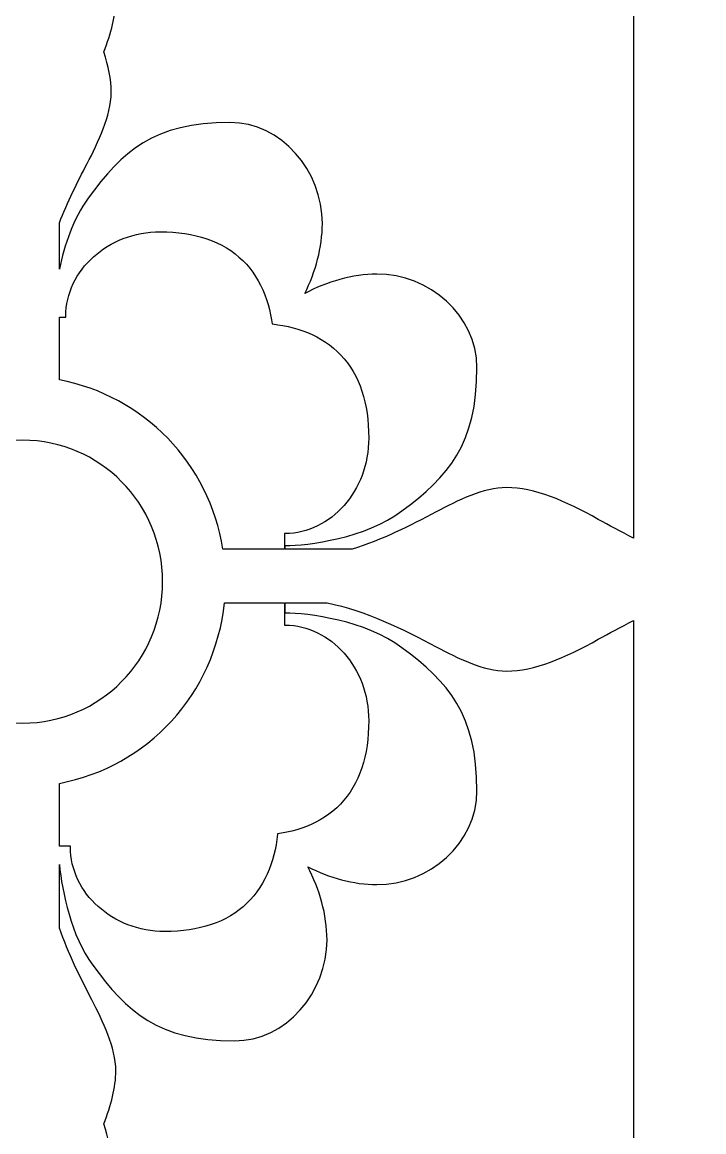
# Model space of a CAD drawing. Header units: centimetres. Extents: x -2.22 to 2.22, y -4.33 to 4.33.
# Drawn here: x -1.645 to -1.204, y -0.757 to -0.039 of the extents above; entities that cross this region are included whole.
import ezdxf

# ---------------------------------------------------------------- set-up
doc = ezdxf.new("R2010")
doc.units = ezdxf.units.CM
doc.header["$MEASUREMENT"] = 0
doc.layers.add('Layer 1', color=7, linetype='Continuous')

msp = doc.modelspace()

# ---------------------------------------------------------------- linework, layer by layer
at = {"layer": 'Layer 1', "color": 242}
for points, knots in [([(-2.21947, -4.33143), (-2.21947, -4.33143), (-2.21947, 4.33143), (-2.21947, 4.33143), (-2.21947, 4.33143), (-2.21947, 4.33143), (2.21948, 4.33143), (2.21948, 4.33143), (2.21948, 4.33143), (2.21948, 4.33143), (2.21948, -4.33143), (2.21948, -4.33143), (2.21948, -4.33143), (2.21948, -4.33143), (-2.21947, -4.33143), (-2.21947, -4.33143)], [0, 0, 0, 0, 0.2, 0.2, 0.2, 0.2, 0.4, 0.4, 0.4, 0.4, 0.6, 0.6, 0.6, 0.6, 1, 1, 1, 1]), ([(-1.24944, -0.37318), (-1.24944, -0.37318), (-1.24944, 0.26683), (-1.24944, 0.26683), (-1.24944, 0.26683), (-1.25776, 0.26248), (-1.26553, 0.2583), (-1.27225, 0.25461), (-1.27225, 0.25461), (-1.29379, 0.2425), (-1.31355, 0.23403), (-1.33151, 0.23403), (-1.33151, 0.23403), (-1.34648, 0.23403), (-1.36325, 0.2425), (-1.37702, 0.24977), (-1.37702, 0.24977), (-1.39857, 0.26134), (-1.42272, 0.27291), (-1.44755, 0.27823), (-1.44755, 0.27823), (-1.44755, 0.27823), (-1.4746, 0.27823), (-1.4746, 0.27823), (-1.4746, 0.27823), (-1.4746, 0.27823), (-1.4746, 0.27156), (-1.4746, 0.27156), (-1.4746, 0.27156), (-1.46023, 0.27156), (-1.42251, 0.26672), (-1.39917, 0.24916), (-1.39917, 0.24916), (-1.36923, 0.22676), (-1.35067, 0.20618), (-1.35067, 0.15653), (-1.35067, 0.15653), (-1.35067, 0.12263), (-1.3818, 0.09599), (-1.41533, 0.09599), (-1.41533, 0.09599), (-1.43051, 0.09599), (-1.44617, 0.10046), (-1.46005, 0.10753), (-1.46005, 0.10753), (-1.45246, 0.09302), (-1.44761, 0.0764), (-1.44761, 0.06033), (-1.44761, 0.06033), (-1.44761, 0.02641), (-1.47395, -0.00506), (-1.50748, -0.00506), (-1.50748, -0.00506), (-1.55658, -0.00506), (-1.57693, 0.0137), (-1.59908, 0.04398), (-1.59908, 0.04398), (-1.61296, 0.06285), (-1.61881, 0.09101), (-1.6206, 0.10897), (-1.6206, 0.10897), (-1.6206, 0.10897), (-1.6206, 0.06772), (-1.6206, 0.06772), (-1.6206, 0.06772), (-1.61482, 0.05157), (-1.60725, 0.036), (-1.59968, 0.02158), (-1.59968, 0.02158), (-1.59249, 0.00765), (-1.58412, -0.0093), (-1.58412, -0.02444), (-1.58412, -0.02444), (-1.58412, -0.03522), (-1.58707, -0.04664), (-1.59197, -0.05869), (-1.59197, -0.05869), (-1.58888, -0.06782), (-1.58711, -0.07657), (-1.58711, -0.08493), (-1.58711, -0.08493), (-1.58711, -0.10007), (-1.59549, -0.11703), (-1.60268, -0.13095), (-1.60268, -0.13095), (-1.609, -0.14299), (-1.61532, -0.15583), (-1.6206, -0.16915), (-1.6206, -0.16915), (-1.6206, -0.16915), (-1.6206, -0.19908), (-1.6206, -0.19908), (-1.6206, -0.19908), (-1.61736, -0.18367), (-1.61161, -0.16631), (-1.60207, -0.15335), (-1.60207, -0.15335), (-1.57992, -0.12307), (-1.55957, -0.10431), (-1.51047, -0.10431), (-1.51047, -0.10431), (-1.47694, -0.10431), (-1.45061, -0.13578), (-1.45061, -0.1697), (-1.45061, -0.1697), (-1.45061, -0.18504), (-1.45502, -0.20088), (-1.46202, -0.21491), (-1.46202, -0.21491), (-1.44766, -0.20724), (-1.43123, -0.20234), (-1.41533, -0.20234), (-1.41533, -0.20234), (-1.3818, -0.20234), (-1.35067, -0.22897), (-1.35067, -0.26287), (-1.35067, -0.26287), (-1.35067, -0.31253), (-1.36923, -0.3331), (-1.39917, -0.3555), (-1.39917, -0.3555), (-1.42251, -0.37306), (-1.46023, -0.37791), (-1.4746, -0.37791), (-1.4746, -0.37791), (-1.4746, -0.37791), (-1.4746, -0.38026), (-1.4746, -0.38026), (-1.4746, -0.38026), (-1.4746, -0.38026), (-1.43143, -0.38026), (-1.43143, -0.38026), (-1.43143, -0.38026), (-1.41231, -0.3742), (-1.39387, -0.36515), (-1.37702, -0.35611), (-1.37702, -0.35611), (-1.36325, -0.34884), (-1.34648, -0.34037), (-1.33151, -0.34037), (-1.33151, -0.34037), (-1.31355, -0.34037), (-1.29379, -0.34884), (-1.27225, -0.36096), (-1.27225, -0.36096), (-1.26553, -0.36464), (-1.25776, -0.36883), (-1.24944, -0.37318)], [0, 0, 0, 0, 0.026316, 0.026316, 0.026316, 0.026316, 0.052632, 0.052632, 0.052632, 0.052632, 0.078947, 0.078947, 0.078947, 0.078947, 0.105263, 0.105263, 0.105263, 0.105263, 0.131579, 0.131579, 0.131579, 0.131579, 0.157895, 0.157895, 0.157895, 0.157895, 0.184211, 0.184211, 0.184211, 0.184211, 0.210526, 0.210526, 0.210526, 0.210526, 0.236842, 0.236842, 0.236842, 0.236842, 0.263158, 0.263158, 0.263158, 0.263158, 0.289474, 0.289474, 0.289474, 0.289474, 0.315789, 0.315789, 0.315789, 0.315789, 0.342105, 0.342105, 0.342105, 0.342105, 0.368421, 0.368421, 0.368421, 0.368421, 0.394737, 0.394737, 0.394737, 0.394737, 0.421053, 0.421053, 0.421053, 0.421053, 0.447368, 0.447368, 0.447368, 0.447368, 0.473684, 0.473684, 0.473684, 0.473684, 0.5, 0.5, 0.5, 0.5, 0.526316, 0.526316, 0.526316, 0.526316, 0.552632, 0.552632, 0.552632, 0.552632, 0.578947, 0.578947, 0.578947, 0.578947, 0.605263, 0.605263, 0.605263, 0.605263, 0.631579, 0.631579, 0.631579, 0.631579, 0.657895, 0.657895, 0.657895, 0.657895, 0.684211, 0.684211, 0.684211, 0.684211, 0.710526, 0.710526, 0.710526, 0.710526, 0.736842, 0.736842, 0.736842, 0.736842, 0.763158, 0.763158, 0.763158, 0.763158, 0.789474, 0.789474, 0.789474, 0.789474, 0.815789, 0.815789, 0.815789, 0.815789, 0.842105, 0.842105, 0.842105, 0.842105, 0.868421, 0.868421, 0.868421, 0.868421, 0.894737, 0.894737, 0.894737, 0.894737, 0.921053, 0.921053, 0.921053, 0.921053, 0.947368, 0.947368, 0.947368, 0.947368, 1, 1, 1, 1]), ([(-1.6206, -0.23016), (-1.6206, -0.23016), (-1.6206, -0.27083), (-1.6206, -0.27083), (-1.6206, -0.27083), (-1.56622, -0.28087), (-1.52355, -0.32485), (-1.51484, -0.38026), (-1.51484, -0.38026), (-1.51484, -0.38026), (-1.47513, -0.38026), (-1.47513, -0.38026), (-1.47513, -0.38026), (-1.47513, -0.38026), (-1.47513, -0.3701), (-1.47513, -0.3701), (-1.47513, -0.3701), (-1.47513, -0.3701), (-1.4744, -0.3701), (-1.4744, -0.3701), (-1.4744, -0.3701), (-1.4744, -0.3701), (-1.47187, -0.37003), (-1.47187, -0.37003), (-1.47187, -0.37003), (-1.47187, -0.37003), (-1.46915, -0.36978), (-1.46915, -0.36978), (-1.46915, -0.36978), (-1.46915, -0.36978), (-1.46647, -0.36937), (-1.46647, -0.36937), (-1.46647, -0.36937), (-1.46647, -0.36937), (-1.46382, -0.36881), (-1.46382, -0.36881), (-1.46382, -0.36881), (-1.46382, -0.36881), (-1.46122, -0.36811), (-1.46122, -0.36811), (-1.46122, -0.36811), (-1.46122, -0.36811), (-1.45867, -0.36726), (-1.45867, -0.36726), (-1.45867, -0.36726), (-1.45867, -0.36726), (-1.45616, -0.36627), (-1.45616, -0.36627), (-1.45616, -0.36627), (-1.45616, -0.36627), (-1.45372, -0.36515), (-1.45372, -0.36515), (-1.45372, -0.36515), (-1.45372, -0.36515), (-1.45133, -0.36391), (-1.45133, -0.36391), (-1.45133, -0.36391), (-1.45133, -0.36391), (-1.44901, -0.36254), (-1.44901, -0.36254), (-1.44901, -0.36254), (-1.44901, -0.36254), (-1.44675, -0.36105), (-1.44675, -0.36105), (-1.44675, -0.36105), (-1.44675, -0.36105), (-1.44457, -0.35945), (-1.44457, -0.35945), (-1.44457, -0.35945), (-1.44457, -0.35945), (-1.44245, -0.35774), (-1.44245, -0.35774), (-1.44245, -0.35774), (-1.44245, -0.35774), (-1.44042, -0.35592), (-1.44042, -0.35592), (-1.44042, -0.35592), (-1.44042, -0.35592), (-1.43846, -0.35399), (-1.43846, -0.35399), (-1.43846, -0.35399), (-1.43846, -0.35399), (-1.43658, -0.35196), (-1.43658, -0.35196), (-1.43658, -0.35196), (-1.43658, -0.35196), (-1.43479, -0.34984), (-1.43479, -0.34984), (-1.43479, -0.34984), (-1.43479, -0.34984), (-1.43309, -0.34762), (-1.43309, -0.34762), (-1.43309, -0.34762), (-1.43309, -0.34762), (-1.43148, -0.34531), (-1.43148, -0.34531), (-1.43148, -0.34531), (-1.43148, -0.34531), (-1.42997, -0.34291), (-1.42997, -0.34291), (-1.42997, -0.34291), (-1.42997, -0.34291), (-1.42856, -0.34042), (-1.42856, -0.34042), (-1.42856, -0.34042), (-1.42856, -0.34042), (-1.42725, -0.33785), (-1.42725, -0.33785), (-1.42725, -0.33785), (-1.42725, -0.33785), (-1.42604, -0.3352), (-1.42604, -0.3352), (-1.42604, -0.3352), (-1.42604, -0.3352), (-1.42495, -0.33247), (-1.42495, -0.33247), (-1.42495, -0.33247), (-1.42495, -0.33247), (-1.42397, -0.32967), (-1.42397, -0.32967), (-1.42397, -0.32967), (-1.42397, -0.32967), (-1.42311, -0.32679), (-1.42311, -0.32679), (-1.42311, -0.32679), (-1.42311, -0.32679), (-1.42237, -0.32386), (-1.42237, -0.32386), (-1.42237, -0.32386), (-1.42237, -0.32386), (-1.42176, -0.32085), (-1.42176, -0.32085), (-1.42176, -0.32085), (-1.42176, -0.32085), (-1.42128, -0.31779), (-1.42128, -0.31779), (-1.42128, -0.31779), (-1.42128, -0.31779), (-1.42093, -0.31467), (-1.42093, -0.31467), (-1.42093, -0.31467), (-1.42093, -0.31467), (-1.42072, -0.31151), (-1.42072, -0.31151), (-1.42072, -0.31151), (-1.42072, -0.31151), (-1.42064, -0.30833), (-1.42064, -0.30833), (-1.42064, -0.30833), (-1.42064, -0.30833), (-1.42071, -0.30415), (-1.42071, -0.30415), (-1.42071, -0.30415), (-1.42071, -0.30415), (-1.42091, -0.30011), (-1.42091, -0.30011), (-1.42091, -0.30011), (-1.42091, -0.30011), (-1.42124, -0.29619), (-1.42124, -0.29619), (-1.42124, -0.29619), (-1.42124, -0.29619), (-1.42171, -0.29236), (-1.42171, -0.29236), (-1.42171, -0.29236), (-1.42171, -0.29236), (-1.42232, -0.28863), (-1.42232, -0.28863), (-1.42232, -0.28863), (-1.42232, -0.28863), (-1.42307, -0.28499), (-1.42307, -0.28499), (-1.42307, -0.28499), (-1.42307, -0.28499), (-1.42397, -0.28146), (-1.42397, -0.28146), (-1.42397, -0.28146), (-1.42397, -0.28146), (-1.425, -0.27803), (-1.425, -0.27803), (-1.425, -0.27803), (-1.425, -0.27803), (-1.42619, -0.2747), (-1.42619, -0.2747), (-1.42619, -0.2747), (-1.42619, -0.2747), (-1.42753, -0.27148), (-1.42753, -0.27148), (-1.42753, -0.27148), (-1.42753, -0.27148), (-1.42902, -0.26838), (-1.42902, -0.26838), (-1.42902, -0.26838), (-1.42902, -0.26838), (-1.43065, -0.26538), (-1.43065, -0.26538), (-1.43065, -0.26538), (-1.43065, -0.26538), (-1.43244, -0.26251), (-1.43244, -0.26251), (-1.43244, -0.26251), (-1.43244, -0.26251), (-1.43437, -0.25976), (-1.43437, -0.25976), (-1.43437, -0.25976), (-1.43437, -0.25976), (-1.43644, -0.25716), (-1.43644, -0.25716), (-1.43644, -0.25716), (-1.43644, -0.25716), (-1.43864, -0.25469), (-1.43864, -0.25469), (-1.43864, -0.25469), (-1.43864, -0.25469), (-1.44098, -0.25236), (-1.44098, -0.25236), (-1.44098, -0.25236), (-1.44098, -0.25236), (-1.44343, -0.25018), (-1.44343, -0.25018), (-1.44343, -0.25018), (-1.44343, -0.25018), (-1.44599, -0.24815), (-1.44599, -0.24815), (-1.44599, -0.24815), (-1.44599, -0.24815), (-1.44866, -0.24627), (-1.44866, -0.24627), (-1.44866, -0.24627), (-1.44866, -0.24627), (-1.45142, -0.24455), (-1.45142, -0.24455), (-1.45142, -0.24455), (-1.45142, -0.24455), (-1.45426, -0.24296), (-1.45426, -0.24296), (-1.45426, -0.24296), (-1.45426, -0.24296), (-1.45719, -0.24152), (-1.45719, -0.24152), (-1.45719, -0.24152), (-1.45719, -0.24152), (-1.46019, -0.24022), (-1.46019, -0.24022), (-1.46019, -0.24022), (-1.46019, -0.24022), (-1.46326, -0.23906), (-1.46326, -0.23906), (-1.46326, -0.23906), (-1.46326, -0.23906), (-1.46639, -0.23802), (-1.46639, -0.23802), (-1.46639, -0.23802), (-1.46639, -0.23802), (-1.46958, -0.23712), (-1.46958, -0.23712), (-1.46958, -0.23712), (-1.46958, -0.23712), (-1.47282, -0.23632), (-1.47282, -0.23632), (-1.47282, -0.23632), (-1.47282, -0.23632), (-1.47613, -0.23565), (-1.47613, -0.23565), (-1.47613, -0.23565), (-1.47613, -0.23565), (-1.47949, -0.23508), (-1.47949, -0.23508), (-1.47949, -0.23508), (-1.47949, -0.23508), (-1.4829, -0.23462), (-1.4829, -0.23462), (-1.4829, -0.23462), (-1.4829, -0.23462), (-1.483, -0.23461), (-1.483, -0.23461), (-1.483, -0.23461), (-1.483, -0.23461), (-1.48341, -0.23201), (-1.48341, -0.23201), (-1.48341, -0.23201), (-1.48341, -0.23201), (-1.48405, -0.22863), (-1.48405, -0.22863), (-1.48405, -0.22863), (-1.48405, -0.22863), (-1.48482, -0.2253), (-1.48482, -0.2253), (-1.48482, -0.2253), (-1.48482, -0.2253), (-1.4857, -0.22203), (-1.4857, -0.22203), (-1.4857, -0.22203), (-1.4857, -0.22203), (-1.4867, -0.21883), (-1.4867, -0.21883), (-1.4867, -0.21883), (-1.4867, -0.21883), (-1.48783, -0.21569), (-1.48783, -0.21569), (-1.48783, -0.21569), (-1.48783, -0.21569), (-1.4891, -0.21261), (-1.4891, -0.21261), (-1.4891, -0.21261), (-1.4891, -0.21261), (-1.49051, -0.20962), (-1.49051, -0.20962), (-1.49051, -0.20962), (-1.49051, -0.20962), (-1.49206, -0.2067), (-1.49206, -0.2067), (-1.49206, -0.2067), (-1.49206, -0.2067), (-1.49376, -0.20387), (-1.49376, -0.20387), (-1.49376, -0.20387), (-1.49376, -0.20387), (-1.49561, -0.20113), (-1.49561, -0.20113), (-1.49561, -0.20113), (-1.49561, -0.20113), (-1.4976, -0.1985), (-1.4976, -0.1985), (-1.4976, -0.1985), (-1.4976, -0.1985), (-1.49975, -0.19598), (-1.49975, -0.19598), (-1.49975, -0.19598), (-1.49975, -0.19598), (-1.50205, -0.19358), (-1.50205, -0.19358), (-1.50205, -0.19358), (-1.50205, -0.19358), (-1.5045, -0.19132), (-1.5045, -0.19132), (-1.5045, -0.19132), (-1.5045, -0.19132), (-1.50708, -0.18919), (-1.50708, -0.18919), (-1.50708, -0.18919), (-1.50708, -0.18919), (-1.5098, -0.1872), (-1.5098, -0.1872), (-1.5098, -0.1872), (-1.5098, -0.1872), (-1.51265, -0.18537), (-1.51265, -0.18537), (-1.51265, -0.18537), (-1.51265, -0.18537), (-1.51563, -0.18368), (-1.51563, -0.18368), (-1.51563, -0.18368), (-1.51563, -0.18368), (-1.51872, -0.18215), (-1.51872, -0.18215), (-1.51872, -0.18215), (-1.51872, -0.18215), (-1.52192, -0.18078), (-1.52192, -0.18078), (-1.52192, -0.18078), (-1.52192, -0.18078), (-1.52523, -0.17955), (-1.52523, -0.17955), (-1.52523, -0.17955), (-1.52523, -0.17955), (-1.52865, -0.17848), (-1.52865, -0.17848), (-1.52865, -0.17848), (-1.52865, -0.17848), (-1.53216, -0.17757), (-1.53216, -0.17757), (-1.53216, -0.17757), (-1.53216, -0.17757), (-1.53578, -0.17679), (-1.53578, -0.17679), (-1.53578, -0.17679), (-1.53578, -0.17679), (-1.5395, -0.17617), (-1.5395, -0.17617), (-1.5395, -0.17617), (-1.5395, -0.17617), (-1.54331, -0.17568), (-1.54331, -0.17568), (-1.54331, -0.17568), (-1.54331, -0.17568), (-1.54723, -0.17534), (-1.54723, -0.17534), (-1.54723, -0.17534), (-1.54723, -0.17534), (-1.55125, -0.17514), (-1.55125, -0.17514), (-1.55125, -0.17514), (-1.55125, -0.17514), (-1.55542, -0.17507), (-1.55542, -0.17507), (-1.55542, -0.17507), (-1.55542, -0.17507), (-1.55856, -0.17514), (-1.55856, -0.17514), (-1.55856, -0.17514), (-1.55856, -0.17514), (-1.56169, -0.17535), (-1.56169, -0.17535), (-1.56169, -0.17535), (-1.56169, -0.17535), (-1.56478, -0.1757), (-1.56478, -0.1757), (-1.56478, -0.1757), (-1.56478, -0.1757), (-1.56781, -0.17619), (-1.56781, -0.17619), (-1.56781, -0.17619), (-1.56781, -0.17619), (-1.57078, -0.17681), (-1.57078, -0.17681), (-1.57078, -0.17681), (-1.57078, -0.17681), (-1.57368, -0.17756), (-1.57368, -0.17756), (-1.57368, -0.17756), (-1.57368, -0.17756), (-1.57652, -0.17843), (-1.57652, -0.17843), (-1.57652, -0.17843), (-1.57652, -0.17843), (-1.5793, -0.17942), (-1.5793, -0.17942), (-1.5793, -0.17942), (-1.5793, -0.17942), (-1.58199, -0.18053), (-1.58199, -0.18053), (-1.58199, -0.18053), (-1.58199, -0.18053), (-1.58462, -0.18174), (-1.58462, -0.18174), (-1.58462, -0.18174), (-1.58462, -0.18174), (-1.58716, -0.18307), (-1.58716, -0.18307), (-1.58716, -0.18307), (-1.58716, -0.18307), (-1.58962, -0.1845), (-1.58962, -0.1845), (-1.58962, -0.1845), (-1.58962, -0.1845), (-1.59199, -0.18603), (-1.59199, -0.18603), (-1.59199, -0.18603), (-1.59199, -0.18603), (-1.59428, -0.18765), (-1.59428, -0.18765), (-1.59428, -0.18765), (-1.59428, -0.18765), (-1.59648, -0.18938), (-1.59648, -0.18938), (-1.59648, -0.18938), (-1.59648, -0.18938), (-1.59857, -0.19118), (-1.59857, -0.19118), (-1.59857, -0.19118), (-1.59857, -0.19118), (-1.60058, -0.19308), (-1.60058, -0.19308), (-1.60058, -0.19308), (-1.60058, -0.19308), (-1.60248, -0.19506), (-1.60248, -0.19506), (-1.60248, -0.19506), (-1.60248, -0.19506), (-1.60429, -0.19712), (-1.60429, -0.19712), (-1.60429, -0.19712), (-1.60429, -0.19712), (-1.60598, -0.19926), (-1.60598, -0.19926), (-1.60598, -0.19926), (-1.60598, -0.19926), (-1.60757, -0.20147), (-1.60757, -0.20147), (-1.60757, -0.20147), (-1.60757, -0.20147), (-1.60904, -0.20375), (-1.60904, -0.20375), (-1.60904, -0.20375), (-1.60904, -0.20375), (-1.61039, -0.2061), (-1.61039, -0.2061), (-1.61039, -0.2061), (-1.61039, -0.2061), (-1.61162, -0.20851), (-1.61162, -0.20851), (-1.61162, -0.20851), (-1.61162, -0.20851), (-1.61273, -0.21098), (-1.61273, -0.21098), (-1.61273, -0.21098), (-1.61273, -0.21098), (-1.6137, -0.21351), (-1.6137, -0.21351), (-1.6137, -0.21351), (-1.6137, -0.21351), (-1.61455, -0.2161), (-1.61455, -0.2161), (-1.61455, -0.2161), (-1.61455, -0.2161), (-1.61524, -0.21873), (-1.61524, -0.21873), (-1.61524, -0.21873), (-1.61524, -0.21873), (-1.6158, -0.22141), (-1.6158, -0.22141), (-1.6158, -0.22141), (-1.6158, -0.22141), (-1.6162, -0.22412), (-1.6162, -0.22412), (-1.6162, -0.22412), (-1.6162, -0.22412), (-1.61644, -0.22686), (-1.61644, -0.22686), (-1.61644, -0.22686), (-1.61644, -0.22686), (-1.61652, -0.22942), (-1.61652, -0.22942), (-1.61652, -0.22942), (-1.61652, -0.22942), (-1.61652, -0.23016), (-1.61652, -0.23016), (-1.61652, -0.23016), (-1.61652, -0.23016), (-1.6206, -0.23016), (-1.6206, -0.23016)], [0, 0, 0, 0, 0.007463, 0.007463, 0.007463, 0.007463, 0.014925, 0.014925, 0.014925, 0.014925, 0.022388, 0.022388, 0.022388, 0.022388, 0.029851, 0.029851, 0.029851, 0.029851, 0.037313, 0.037313, 0.037313, 0.037313, 0.044776, 0.044776, 0.044776, 0.044776, 0.052239, 0.052239, 0.052239, 0.052239, 0.059701, 0.059701, 0.059701, 0.059701, 0.067164, 0.067164, 0.067164, 0.067164, 0.074627, 0.074627, 0.074627, 0.074627, 0.08209, 0.08209, 0.08209, 0.08209, 0.089552, 0.089552, 0.089552, 0.089552, 0.097015, 0.097015, 0.097015, 0.097015, 0.104478, 0.104478, 0.104478, 0.104478, 0.11194, 0.11194, 0.11194, 0.11194, 0.119403, 0.119403, 0.119403, 0.119403, 0.126866, 0.126866, 0.126866, 0.126866, 0.134328, 0.134328, 0.134328, 0.134328, 0.141791, 0.141791, 0.141791, 0.141791, 0.149254, 0.149254, 0.149254, 0.149254, 0.156716, 0.156716, 0.156716, 0.156716, 0.164179, 0.164179, 0.164179, 0.164179, 0.171642, 0.171642, 0.171642, 0.171642, 0.179104, 0.179104, 0.179104, 0.179104, 0.186567, 0.186567, 0.186567, 0.186567, 0.19403, 0.19403, 0.19403, 0.19403, 0.201493, 0.201493, 0.201493, 0.201493, 0.208955, 0.208955, 0.208955, 0.208955, 0.216418, 0.216418, 0.216418, 0.216418, 0.223881, 0.223881, 0.223881, 0.223881, 0.231343, 0.231343, 0.231343, 0.231343, 0.238806, 0.238806, 0.238806, 0.238806, 0.246269, 0.246269, 0.246269, 0.246269, 0.253731, 0.253731, 0.253731, 0.253731, 0.261194, 0.261194, 0.261194, 0.261194, 0.268657, 0.268657, 0.268657, 0.268657, 0.276119, 0.276119, 0.276119, 0.276119, 0.283582, 0.283582, 0.283582, 0.283582, 0.291045, 0.291045, 0.291045, 0.291045, 0.298507, 0.298507, 0.298507, 0.298507, 0.30597, 0.30597, 0.30597, 0.30597, 0.313433, 0.313433, 0.313433, 0.313433, 0.320896, 0.320896, 0.320896, 0.320896, 0.328358, 0.328358, 0.328358, 0.328358, 0.335821, 0.335821, 0.335821, 0.335821, 0.343284, 0.343284, 0.343284, 0.343284, 0.350746, 0.350746, 0.350746, 0.350746, 0.358209, 0.358209, 0.358209, 0.358209, 0.365672, 0.365672, 0.365672, 0.365672, 0.373134, 0.373134, 0.373134, 0.373134, 0.380597, 0.380597, 0.380597, 0.380597, 0.38806, 0.38806, 0.38806, 0.38806, 0.395522, 0.395522, 0.395522, 0.395522, 0.402985, 0.402985, 0.402985, 0.402985, 0.410448, 0.410448, 0.410448, 0.410448, 0.41791, 0.41791, 0.41791, 0.41791, 0.425373, 0.425373, 0.425373, 0.425373, 0.432836, 0.432836, 0.432836, 0.432836, 0.440299, 0.440299, 0.440299, 0.440299, 0.447761, 0.447761, 0.447761, 0.447761, 0.455224, 0.455224, 0.455224, 0.455224, 0.462687, 0.462687, 0.462687, 0.462687, 0.470149, 0.470149, 0.470149, 0.470149, 0.477612, 0.477612, 0.477612, 0.477612, 0.485075, 0.485075, 0.485075, 0.485075, 0.492537, 0.492537, 0.492537, 0.492537, 0.5, 0.5, 0.5, 0.5, 0.507463, 0.507463, 0.507463, 0.507463, 0.514925, 0.514925, 0.514925, 0.514925, 0.522388, 0.522388, 0.522388, 0.522388, 0.529851, 0.529851, 0.529851, 0.529851, 0.537313, 0.537313, 0.537313, 0.537313, 0.544776, 0.544776, 0.544776, 0.544776, 0.552239, 0.552239, 0.552239, 0.552239, 0.559701, 0.559701, 0.559701, 0.559701, 0.567164, 0.567164, 0.567164, 0.567164, 0.574627, 0.574627, 0.574627, 0.574627, 0.58209, 0.58209, 0.58209, 0.58209, 0.589552, 0.589552, 0.589552, 0.589552, 0.597015, 0.597015, 0.597015, 0.597015, 0.604478, 0.604478, 0.604478, 0.604478, 0.61194, 0.61194, 0.61194, 0.61194, 0.619403, 0.619403, 0.619403, 0.619403, 0.626866, 0.626866, 0.626866, 0.626866, 0.634328, 0.634328, 0.634328, 0.634328, 0.641791, 0.641791, 0.641791, 0.641791, 0.649254, 0.649254, 0.649254, 0.649254, 0.656716, 0.656716, 0.656716, 0.656716, 0.664179, 0.664179, 0.664179, 0.664179, 0.671642, 0.671642, 0.671642, 0.671642, 0.679104, 0.679104, 0.679104, 0.679104, 0.686567, 0.686567, 0.686567, 0.686567, 0.69403, 0.69403, 0.69403, 0.69403, 0.701493, 0.701493, 0.701493, 0.701493, 0.708955, 0.708955, 0.708955, 0.708955, 0.716418, 0.716418, 0.716418, 0.716418, 0.723881, 0.723881, 0.723881, 0.723881, 0.731343, 0.731343, 0.731343, 0.731343, 0.738806, 0.738806, 0.738806, 0.738806, 0.746269, 0.746269, 0.746269, 0.746269, 0.753731, 0.753731, 0.753731, 0.753731, 0.761194, 0.761194, 0.761194, 0.761194, 0.768657, 0.768657, 0.768657, 0.768657, 0.776119, 0.776119, 0.776119, 0.776119, 0.783582, 0.783582, 0.783582, 0.783582, 0.791045, 0.791045, 0.791045, 0.791045, 0.798507, 0.798507, 0.798507, 0.798507, 0.80597, 0.80597, 0.80597, 0.80597, 0.813433, 0.813433, 0.813433, 0.813433, 0.820896, 0.820896, 0.820896, 0.820896, 0.828358, 0.828358, 0.828358, 0.828358, 0.835821, 0.835821, 0.835821, 0.835821, 0.843284, 0.843284, 0.843284, 0.843284, 0.850746, 0.850746, 0.850746, 0.850746, 0.858209, 0.858209, 0.858209, 0.858209, 0.865672, 0.865672, 0.865672, 0.865672, 0.873134, 0.873134, 0.873134, 0.873134, 0.880597, 0.880597, 0.880597, 0.880597, 0.88806, 0.88806, 0.88806, 0.88806, 0.895522, 0.895522, 0.895522, 0.895522, 0.902985, 0.902985, 0.902985, 0.902985, 0.910448, 0.910448, 0.910448, 0.910448, 0.91791, 0.91791, 0.91791, 0.91791, 0.925373, 0.925373, 0.925373, 0.925373, 0.932836, 0.932836, 0.932836, 0.932836, 0.940299, 0.940299, 0.940299, 0.940299, 0.947761, 0.947761, 0.947761, 0.947761, 0.955224, 0.955224, 0.955224, 0.955224, 0.962687, 0.962687, 0.962687, 0.962687, 0.970149, 0.970149, 0.970149, 0.970149, 0.977612, 0.977612, 0.977612, 0.977612, 0.985075, 0.985075, 0.985075, 0.985075, 1, 1, 1, 1]), ([(-1.73471, -0.40121), (-1.73471, -0.35073), (-1.69422, -0.30978), (-1.64429, -0.30978), (-1.64429, -0.30978), (-1.59436, -0.30978), (-1.55387, -0.35073), (-1.55387, -0.40121), (-1.55387, -0.40121), (-1.55387, -0.4517), (-1.59436, -0.49265), (-1.64429, -0.49265), (-1.64429, -0.49265), (-1.69422, -0.49265), (-1.73471, -0.4517), (-1.73471, -0.40121)], [0, 0, 0, 0, 0.2, 0.2, 0.2, 0.2, 0.4, 0.4, 0.4, 0.4, 0.6, 0.6, 0.6, 0.6, 1, 1, 1, 1]), ([(-1.24944, -1.06623), (-1.24944, -1.06623), (-1.24944, -0.42623), (-1.24944, -0.42623), (-1.24944, -0.42623), (-1.25776, -0.43057), (-1.26553, -0.43476), (-1.27225, -0.43845), (-1.27225, -0.43845), (-1.29379, -0.45056), (-1.31355, -0.45903), (-1.33151, -0.45903), (-1.33151, -0.45903), (-1.34648, -0.45903), (-1.36325, -0.45056), (-1.37702, -0.44329), (-1.37702, -0.44329), (-1.39857, -0.43172), (-1.42272, -0.42015), (-1.44755, -0.41483), (-1.44755, -0.41483), (-1.44755, -0.41483), (-1.4746, -0.41483), (-1.4746, -0.41483), (-1.4746, -0.41483), (-1.4746, -0.41483), (-1.4746, -0.4215), (-1.4746, -0.4215), (-1.4746, -0.4215), (-1.46023, -0.4215), (-1.42251, -0.42634), (-1.39917, -0.4439), (-1.39917, -0.4439), (-1.36923, -0.4663), (-1.35067, -0.48688), (-1.35067, -0.53653), (-1.35067, -0.53653), (-1.35067, -0.57043), (-1.3818, -0.59707), (-1.41533, -0.59707), (-1.41533, -0.59707), (-1.43051, -0.59707), (-1.44617, -0.5926), (-1.46005, -0.58552), (-1.46005, -0.58552), (-1.45246, -0.60004), (-1.44761, -0.61666), (-1.44761, -0.63273), (-1.44761, -0.63273), (-1.44761, -0.66665), (-1.47395, -0.69812), (-1.50748, -0.69812), (-1.50748, -0.69812), (-1.55658, -0.69812), (-1.57693, -0.67936), (-1.59908, -0.64908), (-1.59908, -0.64908), (-1.61296, -0.63021), (-1.61881, -0.60205), (-1.6206, -0.58408), (-1.6206, -0.58408), (-1.6206, -0.58408), (-1.6206, -0.62534), (-1.6206, -0.62534), (-1.6206, -0.62534), (-1.61482, -0.64149), (-1.60725, -0.65706), (-1.59968, -0.67148), (-1.59968, -0.67148), (-1.59249, -0.6854), (-1.58412, -0.70236), (-1.58412, -0.71749), (-1.58412, -0.71749), (-1.58412, -0.72828), (-1.58707, -0.7397), (-1.59197, -0.75175), (-1.59197, -0.75175), (-1.58888, -0.76088), (-1.58711, -0.76963), (-1.58711, -0.77799), (-1.58711, -0.77799), (-1.58711, -0.79313), (-1.59549, -0.81008), (-1.60268, -0.82401), (-1.60268, -0.82401), (-1.609, -0.83605), (-1.61532, -0.84889), (-1.6206, -0.86221), (-1.6206, -0.86221), (-1.6206, -0.86221), (-1.6206, -0.89214), (-1.6206, -0.89214), (-1.6206, -0.89214), (-1.61736, -0.87672), (-1.61161, -0.85937), (-1.60207, -0.84641), (-1.60207, -0.84641), (-1.57992, -0.81613), (-1.55957, -0.79737), (-1.51047, -0.79737), (-1.51047, -0.79737), (-1.47694, -0.79737), (-1.45061, -0.82884), (-1.45061, -0.86276), (-1.45061, -0.86276), (-1.45061, -0.8781), (-1.45502, -0.89394), (-1.46202, -0.90797), (-1.46202, -0.90797), (-1.44766, -0.9003), (-1.43123, -0.8954), (-1.41533, -0.8954), (-1.41533, -0.8954), (-1.3818, -0.8954), (-1.35067, -0.92203), (-1.35067, -0.95593), (-1.35067, -0.95593), (-1.35067, -1.00559), (-1.36923, -1.02616), (-1.39917, -1.04856), (-1.39917, -1.04856), (-1.42251, -1.06612), (-1.46023, -1.07097), (-1.4746, -1.07097), (-1.4746, -1.07097), (-1.4746, -1.07097), (-1.4746, -1.07332), (-1.4746, -1.07332), (-1.4746, -1.07332), (-1.4746, -1.07332), (-1.43143, -1.07332), (-1.43143, -1.07332), (-1.43143, -1.07332), (-1.41231, -1.06726), (-1.39387, -1.05821), (-1.37702, -1.04917), (-1.37702, -1.04917), (-1.36325, -1.0419), (-1.34648, -1.03343), (-1.33151, -1.03343), (-1.33151, -1.03343), (-1.31355, -1.03343), (-1.29379, -1.0419), (-1.27225, -1.05401), (-1.27225, -1.05401), (-1.26553, -1.0577), (-1.25776, -1.06189), (-1.24944, -1.06623)], [0, 0, 0, 0, 0.026316, 0.026316, 0.026316, 0.026316, 0.052632, 0.052632, 0.052632, 0.052632, 0.078947, 0.078947, 0.078947, 0.078947, 0.105263, 0.105263, 0.105263, 0.105263, 0.131579, 0.131579, 0.131579, 0.131579, 0.157895, 0.157895, 0.157895, 0.157895, 0.184211, 0.184211, 0.184211, 0.184211, 0.210526, 0.210526, 0.210526, 0.210526, 0.236842, 0.236842, 0.236842, 0.236842, 0.263158, 0.263158, 0.263158, 0.263158, 0.289474, 0.289474, 0.289474, 0.289474, 0.315789, 0.315789, 0.315789, 0.315789, 0.342105, 0.342105, 0.342105, 0.342105, 0.368421, 0.368421, 0.368421, 0.368421, 0.394737, 0.394737, 0.394737, 0.394737, 0.421053, 0.421053, 0.421053, 0.421053, 0.447368, 0.447368, 0.447368, 0.447368, 0.473684, 0.473684, 0.473684, 0.473684, 0.5, 0.5, 0.5, 0.5, 0.526316, 0.526316, 0.526316, 0.526316, 0.552632, 0.552632, 0.552632, 0.552632, 0.578947, 0.578947, 0.578947, 0.578947, 0.605263, 0.605263, 0.605263, 0.605263, 0.631579, 0.631579, 0.631579, 0.631579, 0.657895, 0.657895, 0.657895, 0.657895, 0.684211, 0.684211, 0.684211, 0.684211, 0.710526, 0.710526, 0.710526, 0.710526, 0.736842, 0.736842, 0.736842, 0.736842, 0.763158, 0.763158, 0.763158, 0.763158, 0.789474, 0.789474, 0.789474, 0.789474, 0.815789, 0.815789, 0.815789, 0.815789, 0.842105, 0.842105, 0.842105, 0.842105, 0.868421, 0.868421, 0.868421, 0.868421, 0.894737, 0.894737, 0.894737, 0.894737, 0.921053, 0.921053, 0.921053, 0.921053, 0.947368, 0.947368, 0.947368, 0.947368, 1, 1, 1, 1]), ([(-1.47513, -0.41483), (-1.47513, -0.41483), (-1.5139, -0.41483), (-1.5139, -0.41483), (-1.5139, -0.41483), (-1.51984, -0.47366), (-1.56384, -0.52112), (-1.6206, -0.5316), (-1.6206, -0.5316), (-1.6206, -0.5316), (-1.6206, -0.57227), (-1.6206, -0.57227), (-1.6206, -0.57227), (-1.6206, -0.57227), (-1.61352, -0.57227), (-1.61352, -0.57227), (-1.61352, -0.57227), (-1.61352, -0.57227), (-1.61352, -0.57301), (-1.61352, -0.57301), (-1.61352, -0.57301), (-1.61352, -0.57301), (-1.61344, -0.57557), (-1.61344, -0.57557), (-1.61344, -0.57557), (-1.61344, -0.57557), (-1.6132, -0.57831), (-1.6132, -0.57831), (-1.6132, -0.57831), (-1.6132, -0.57831), (-1.6128, -0.58103), (-1.6128, -0.58103), (-1.6128, -0.58103), (-1.6128, -0.58103), (-1.61225, -0.5837), (-1.61225, -0.5837), (-1.61225, -0.5837), (-1.61225, -0.5837), (-1.61155, -0.58633), (-1.61155, -0.58633), (-1.61155, -0.58633), (-1.61155, -0.58633), (-1.61071, -0.58892), (-1.61071, -0.58892), (-1.61071, -0.58892), (-1.61071, -0.58892), (-1.60973, -0.59145), (-1.60973, -0.59145), (-1.60973, -0.59145), (-1.60973, -0.59145), (-1.60863, -0.59392), (-1.60863, -0.59392), (-1.60863, -0.59392), (-1.60863, -0.59392), (-1.6074, -0.59633), (-1.6074, -0.59633), (-1.6074, -0.59633), (-1.6074, -0.59633), (-1.60604, -0.59868), (-1.60604, -0.59868), (-1.60604, -0.59868), (-1.60604, -0.59868), (-1.60457, -0.60096), (-1.60457, -0.60096), (-1.60457, -0.60096), (-1.60457, -0.60096), (-1.60298, -0.60317), (-1.60298, -0.60317), (-1.60298, -0.60317), (-1.60298, -0.60317), (-1.60129, -0.60531), (-1.60129, -0.60531), (-1.60129, -0.60531), (-1.60129, -0.60531), (-1.59949, -0.60737), (-1.59949, -0.60737), (-1.59949, -0.60737), (-1.59949, -0.60737), (-1.59758, -0.60935), (-1.59758, -0.60935), (-1.59758, -0.60935), (-1.59758, -0.60935), (-1.59558, -0.61124), (-1.59558, -0.61124), (-1.59558, -0.61124), (-1.59558, -0.61124), (-1.59348, -0.61305), (-1.59348, -0.61305), (-1.59348, -0.61305), (-1.59348, -0.61305), (-1.59129, -0.61477), (-1.59129, -0.61477), (-1.59129, -0.61477), (-1.59129, -0.61477), (-1.589, -0.6164), (-1.589, -0.6164), (-1.589, -0.6164), (-1.589, -0.6164), (-1.58663, -0.61793), (-1.58663, -0.61793), (-1.58663, -0.61793), (-1.58663, -0.61793), (-1.58417, -0.61936), (-1.58417, -0.61936), (-1.58417, -0.61936), (-1.58417, -0.61936), (-1.58162, -0.62069), (-1.58162, -0.62069), (-1.58162, -0.62069), (-1.58162, -0.62069), (-1.579, -0.62191), (-1.579, -0.62191), (-1.579, -0.62191), (-1.579, -0.62191), (-1.5763, -0.62301), (-1.5763, -0.62301), (-1.5763, -0.62301), (-1.5763, -0.62301), (-1.57353, -0.624), (-1.57353, -0.624), (-1.57353, -0.624), (-1.57353, -0.624), (-1.57069, -0.62487), (-1.57069, -0.62487), (-1.57069, -0.62487), (-1.57069, -0.62487), (-1.56778, -0.62562), (-1.56778, -0.62562), (-1.56778, -0.62562), (-1.56778, -0.62562), (-1.56481, -0.62624), (-1.56481, -0.62624), (-1.56481, -0.62624), (-1.56481, -0.62624), (-1.56178, -0.62673), (-1.56178, -0.62673), (-1.56178, -0.62673), (-1.56178, -0.62673), (-1.5587, -0.62708), (-1.5587, -0.62708), (-1.5587, -0.62708), (-1.5587, -0.62708), (-1.55557, -0.62729), (-1.55557, -0.62729), (-1.55557, -0.62729), (-1.55557, -0.62729), (-1.55243, -0.62736), (-1.55243, -0.62736), (-1.55243, -0.62736), (-1.55243, -0.62736), (-1.5483, -0.62729), (-1.5483, -0.62729), (-1.5483, -0.62729), (-1.5483, -0.62729), (-1.54431, -0.62709), (-1.54431, -0.62709), (-1.54431, -0.62709), (-1.54431, -0.62709), (-1.54042, -0.62676), (-1.54042, -0.62676), (-1.54042, -0.62676), (-1.54042, -0.62676), (-1.53663, -0.62628), (-1.53663, -0.62628), (-1.53663, -0.62628), (-1.53663, -0.62628), (-1.53294, -0.62567), (-1.53294, -0.62567), (-1.53294, -0.62567), (-1.53294, -0.62567), (-1.52935, -0.62491), (-1.52935, -0.62491), (-1.52935, -0.62491), (-1.52935, -0.62491), (-1.52586, -0.62401), (-1.52586, -0.62401), (-1.52586, -0.62401), (-1.52586, -0.62401), (-1.52247, -0.62295), (-1.52247, -0.62295), (-1.52247, -0.62295), (-1.52247, -0.62295), (-1.51918, -0.62175), (-1.51918, -0.62175), (-1.51918, -0.62175), (-1.51918, -0.62175), (-1.51599, -0.6204), (-1.51599, -0.6204), (-1.51599, -0.6204), (-1.51599, -0.6204), (-1.51292, -0.6189), (-1.51292, -0.6189), (-1.51292, -0.6189), (-1.51292, -0.6189), (-1.50996, -0.61724), (-1.50996, -0.61724), (-1.50996, -0.61724), (-1.50996, -0.61724), (-1.50712, -0.61544), (-1.50712, -0.61544), (-1.50712, -0.61544), (-1.50712, -0.61544), (-1.5044, -0.61349), (-1.5044, -0.61349), (-1.5044, -0.61349), (-1.5044, -0.61349), (-1.50182, -0.61139), (-1.50182, -0.61139), (-1.50182, -0.61139), (-1.50182, -0.61139), (-1.49938, -0.60916), (-1.49938, -0.60916), (-1.49938, -0.60916), (-1.49938, -0.60916), (-1.49708, -0.6068), (-1.49708, -0.6068), (-1.49708, -0.6068), (-1.49708, -0.6068), (-1.49493, -0.60432), (-1.49493, -0.60432), (-1.49493, -0.60432), (-1.49493, -0.60432), (-1.49292, -0.60173), (-1.49292, -0.60173), (-1.49292, -0.60173), (-1.49292, -0.60173), (-1.49106, -0.59903), (-1.49106, -0.59903), (-1.49106, -0.59903), (-1.49106, -0.59903), (-1.48935, -0.59624), (-1.48935, -0.59624), (-1.48935, -0.59624), (-1.48935, -0.59624), (-1.48779, -0.59337), (-1.48779, -0.59337), (-1.48779, -0.59337), (-1.48779, -0.59337), (-1.48637, -0.59041), (-1.48637, -0.59041), (-1.48637, -0.59041), (-1.48637, -0.59041), (-1.48508, -0.58738), (-1.48508, -0.58738), (-1.48508, -0.58738), (-1.48508, -0.58738), (-1.48393, -0.58427), (-1.48393, -0.58427), (-1.48393, -0.58427), (-1.48393, -0.58427), (-1.4829, -0.58111), (-1.4829, -0.58111), (-1.4829, -0.58111), (-1.4829, -0.58111), (-1.48201, -0.57788), (-1.48201, -0.57788), (-1.48201, -0.57788), (-1.48201, -0.57788), (-1.48122, -0.5746), (-1.48122, -0.5746), (-1.48122, -0.5746), (-1.48122, -0.5746), (-1.48056, -0.57126), (-1.48056, -0.57126), (-1.48056, -0.57126), (-1.48056, -0.57126), (-1.47999, -0.56786), (-1.47999, -0.56786), (-1.47999, -0.56786), (-1.47999, -0.56786), (-1.47954, -0.56441), (-1.47954, -0.56441), (-1.47954, -0.56441), (-1.47954, -0.56441), (-1.47953, -0.56431), (-1.47953, -0.56431), (-1.47953, -0.56431), (-1.47953, -0.56431), (-1.47696, -0.5639), (-1.47696, -0.5639), (-1.47696, -0.5639), (-1.47696, -0.5639), (-1.47361, -0.56324), (-1.47361, -0.56324), (-1.47361, -0.56324), (-1.47361, -0.56324), (-1.47032, -0.56247), (-1.47032, -0.56247), (-1.47032, -0.56247), (-1.47032, -0.56247), (-1.46709, -0.56158), (-1.46709, -0.56158), (-1.46709, -0.56158), (-1.46709, -0.56158), (-1.46392, -0.56057), (-1.46392, -0.56057), (-1.46392, -0.56057), (-1.46392, -0.56057), (-1.46081, -0.55942), (-1.46081, -0.55942), (-1.46081, -0.55942), (-1.46081, -0.55942), (-1.45778, -0.55814), (-1.45778, -0.55814), (-1.45778, -0.55814), (-1.45778, -0.55814), (-1.45481, -0.55672), (-1.45481, -0.55672), (-1.45481, -0.55672), (-1.45481, -0.55672), (-1.45193, -0.55515), (-1.45193, -0.55515), (-1.45193, -0.55515), (-1.45193, -0.55515), (-1.44913, -0.55343), (-1.44913, -0.55343), (-1.44913, -0.55343), (-1.44913, -0.55343), (-1.44642, -0.55156), (-1.44642, -0.55156), (-1.44642, -0.55156), (-1.44642, -0.55156), (-1.44382, -0.54954), (-1.44382, -0.54954), (-1.44382, -0.54954), (-1.44382, -0.54954), (-1.44133, -0.54737), (-1.44133, -0.54737), (-1.44133, -0.54737), (-1.44133, -0.54737), (-1.43896, -0.54504), (-1.43896, -0.54504), (-1.43896, -0.54504), (-1.43896, -0.54504), (-1.43672, -0.54257), (-1.43672, -0.54257), (-1.43672, -0.54257), (-1.43672, -0.54257), (-1.43461, -0.53996), (-1.43461, -0.53996), (-1.43461, -0.53996), (-1.43461, -0.53996), (-1.43265, -0.53721), (-1.43265, -0.53721), (-1.43265, -0.53721), (-1.43265, -0.53721), (-1.43083, -0.53432), (-1.43083, -0.53432), (-1.43083, -0.53432), (-1.43083, -0.53432), (-1.42917, -0.53132), (-1.42917, -0.53132), (-1.42917, -0.53132), (-1.42917, -0.53132), (-1.42765, -0.52819), (-1.42765, -0.52819), (-1.42765, -0.52819), (-1.42765, -0.52819), (-1.42629, -0.52495), (-1.42629, -0.52495), (-1.42629, -0.52495), (-1.42629, -0.52495), (-1.42508, -0.5216), (-1.42508, -0.5216), (-1.42508, -0.5216), (-1.42508, -0.5216), (-1.42402, -0.51815), (-1.42402, -0.51815), (-1.42402, -0.51815), (-1.42402, -0.51815), (-1.42312, -0.5146), (-1.42312, -0.5146), (-1.42312, -0.5146), (-1.42312, -0.5146), (-1.42235, -0.51094), (-1.42235, -0.51094), (-1.42235, -0.51094), (-1.42235, -0.51094), (-1.42173, -0.50718), (-1.42173, -0.50718), (-1.42173, -0.50718), (-1.42173, -0.50718), (-1.42125, -0.50332), (-1.42125, -0.50332), (-1.42125, -0.50332), (-1.42125, -0.50332), (-1.42091, -0.49936), (-1.42091, -0.49936), (-1.42091, -0.49936), (-1.42091, -0.49936), (-1.42071, -0.49529), (-1.42071, -0.49529), (-1.42071, -0.49529), (-1.42071, -0.49529), (-1.42064, -0.49107), (-1.42064, -0.49107), (-1.42064, -0.49107), (-1.42064, -0.49107), (-1.42072, -0.4879), (-1.42072, -0.4879), (-1.42072, -0.4879), (-1.42072, -0.4879), (-1.42093, -0.48473), (-1.42093, -0.48473), (-1.42093, -0.48473), (-1.42093, -0.48473), (-1.42128, -0.48162), (-1.42128, -0.48162), (-1.42128, -0.48162), (-1.42128, -0.48162), (-1.42176, -0.47855), (-1.42176, -0.47855), (-1.42176, -0.47855), (-1.42176, -0.47855), (-1.42237, -0.47555), (-1.42237, -0.47555), (-1.42237, -0.47555), (-1.42237, -0.47555), (-1.42311, -0.47261), (-1.42311, -0.47261), (-1.42311, -0.47261), (-1.42311, -0.47261), (-1.42397, -0.46974), (-1.42397, -0.46974), (-1.42397, -0.46974), (-1.42397, -0.46974), (-1.42495, -0.46693), (-1.42495, -0.46693), (-1.42495, -0.46693), (-1.42495, -0.46693), (-1.42604, -0.4642), (-1.42604, -0.4642), (-1.42604, -0.4642), (-1.42604, -0.4642), (-1.42725, -0.46155), (-1.42725, -0.46155), (-1.42725, -0.46155), (-1.42725, -0.46155), (-1.42856, -0.45898), (-1.42856, -0.45898), (-1.42856, -0.45898), (-1.42856, -0.45898), (-1.42997, -0.4565), (-1.42997, -0.4565), (-1.42997, -0.4565), (-1.42997, -0.4565), (-1.43148, -0.45409), (-1.43148, -0.45409), (-1.43148, -0.45409), (-1.43148, -0.45409), (-1.43309, -0.45178), (-1.43309, -0.45178), (-1.43309, -0.45178), (-1.43309, -0.45178), (-1.43479, -0.44956), (-1.43479, -0.44956), (-1.43479, -0.44956), (-1.43479, -0.44956), (-1.43658, -0.44744), (-1.43658, -0.44744), (-1.43658, -0.44744), (-1.43658, -0.44744), (-1.43846, -0.44541), (-1.43846, -0.44541), (-1.43846, -0.44541), (-1.43846, -0.44541), (-1.44042, -0.44348), (-1.44042, -0.44348), (-1.44042, -0.44348), (-1.44042, -0.44348), (-1.44245, -0.44166), (-1.44245, -0.44166), (-1.44245, -0.44166), (-1.44245, -0.44166), (-1.44457, -0.43995), (-1.44457, -0.43995), (-1.44457, -0.43995), (-1.44457, -0.43995), (-1.44675, -0.43835), (-1.44675, -0.43835), (-1.44675, -0.43835), (-1.44675, -0.43835), (-1.449, -0.43686), (-1.449, -0.43686), (-1.449, -0.43686), (-1.449, -0.43686), (-1.45133, -0.43549), (-1.45133, -0.43549), (-1.45133, -0.43549), (-1.45133, -0.43549), (-1.45372, -0.43424), (-1.45372, -0.43424), (-1.45372, -0.43424), (-1.45372, -0.43424), (-1.45616, -0.43312), (-1.45616, -0.43312), (-1.45616, -0.43312), (-1.45616, -0.43312), (-1.45867, -0.43214), (-1.45867, -0.43214), (-1.45867, -0.43214), (-1.45867, -0.43214), (-1.46122, -0.43129), (-1.46122, -0.43129), (-1.46122, -0.43129), (-1.46122, -0.43129), (-1.46382, -0.43058), (-1.46382, -0.43058), (-1.46382, -0.43058), (-1.46382, -0.43058), (-1.46647, -0.43002), (-1.46647, -0.43002), (-1.46647, -0.43002), (-1.46647, -0.43002), (-1.46915, -0.42962), (-1.46915, -0.42962), (-1.46915, -0.42962), (-1.46915, -0.42962), (-1.47186, -0.42937), (-1.47186, -0.42937), (-1.47186, -0.42937), (-1.47186, -0.42937), (-1.47439, -0.42929), (-1.47439, -0.42929), (-1.47439, -0.42929), (-1.47439, -0.42929), (-1.47513, -0.42929), (-1.47513, -0.42929), (-1.47513, -0.42929), (-1.47513, -0.42929), (-1.47513, -0.41483), (-1.47513, -0.41483)], [0, 0, 0, 0, 0.007463, 0.007463, 0.007463, 0.007463, 0.014925, 0.014925, 0.014925, 0.014925, 0.022388, 0.022388, 0.022388, 0.022388, 0.029851, 0.029851, 0.029851, 0.029851, 0.037313, 0.037313, 0.037313, 0.037313, 0.044776, 0.044776, 0.044776, 0.044776, 0.052239, 0.052239, 0.052239, 0.052239, 0.059701, 0.059701, 0.059701, 0.059701, 0.067164, 0.067164, 0.067164, 0.067164, 0.074627, 0.074627, 0.074627, 0.074627, 0.08209, 0.08209, 0.08209, 0.08209, 0.089552, 0.089552, 0.089552, 0.089552, 0.097015, 0.097015, 0.097015, 0.097015, 0.104478, 0.104478, 0.104478, 0.104478, 0.11194, 0.11194, 0.11194, 0.11194, 0.119403, 0.119403, 0.119403, 0.119403, 0.126866, 0.126866, 0.126866, 0.126866, 0.134328, 0.134328, 0.134328, 0.134328, 0.141791, 0.141791, 0.141791, 0.141791, 0.149254, 0.149254, 0.149254, 0.149254, 0.156716, 0.156716, 0.156716, 0.156716, 0.164179, 0.164179, 0.164179, 0.164179, 0.171642, 0.171642, 0.171642, 0.171642, 0.179104, 0.179104, 0.179104, 0.179104, 0.186567, 0.186567, 0.186567, 0.186567, 0.19403, 0.19403, 0.19403, 0.19403, 0.201493, 0.201493, 0.201493, 0.201493, 0.208955, 0.208955, 0.208955, 0.208955, 0.216418, 0.216418, 0.216418, 0.216418, 0.223881, 0.223881, 0.223881, 0.223881, 0.231343, 0.231343, 0.231343, 0.231343, 0.238806, 0.238806, 0.238806, 0.238806, 0.246269, 0.246269, 0.246269, 0.246269, 0.253731, 0.253731, 0.253731, 0.253731, 0.261194, 0.261194, 0.261194, 0.261194, 0.268657, 0.268657, 0.268657, 0.268657, 0.276119, 0.276119, 0.276119, 0.276119, 0.283582, 0.283582, 0.283582, 0.283582, 0.291045, 0.291045, 0.291045, 0.291045, 0.298507, 0.298507, 0.298507, 0.298507, 0.30597, 0.30597, 0.30597, 0.30597, 0.313433, 0.313433, 0.313433, 0.313433, 0.320896, 0.320896, 0.320896, 0.320896, 0.328358, 0.328358, 0.328358, 0.328358, 0.335821, 0.335821, 0.335821, 0.335821, 0.343284, 0.343284, 0.343284, 0.343284, 0.350746, 0.350746, 0.350746, 0.350746, 0.358209, 0.358209, 0.358209, 0.358209, 0.365672, 0.365672, 0.365672, 0.365672, 0.373134, 0.373134, 0.373134, 0.373134, 0.380597, 0.380597, 0.380597, 0.380597, 0.38806, 0.38806, 0.38806, 0.38806, 0.395522, 0.395522, 0.395522, 0.395522, 0.402985, 0.402985, 0.402985, 0.402985, 0.410448, 0.410448, 0.410448, 0.410448, 0.41791, 0.41791, 0.41791, 0.41791, 0.425373, 0.425373, 0.425373, 0.425373, 0.432836, 0.432836, 0.432836, 0.432836, 0.440299, 0.440299, 0.440299, 0.440299, 0.447761, 0.447761, 0.447761, 0.447761, 0.455224, 0.455224, 0.455224, 0.455224, 0.462687, 0.462687, 0.462687, 0.462687, 0.470149, 0.470149, 0.470149, 0.470149, 0.477612, 0.477612, 0.477612, 0.477612, 0.485075, 0.485075, 0.485075, 0.485075, 0.492537, 0.492537, 0.492537, 0.492537, 0.5, 0.5, 0.5, 0.5, 0.507463, 0.507463, 0.507463, 0.507463, 0.514925, 0.514925, 0.514925, 0.514925, 0.522388, 0.522388, 0.522388, 0.522388, 0.529851, 0.529851, 0.529851, 0.529851, 0.537313, 0.537313, 0.537313, 0.537313, 0.544776, 0.544776, 0.544776, 0.544776, 0.552239, 0.552239, 0.552239, 0.552239, 0.559701, 0.559701, 0.559701, 0.559701, 0.567164, 0.567164, 0.567164, 0.567164, 0.574627, 0.574627, 0.574627, 0.574627, 0.58209, 0.58209, 0.58209, 0.58209, 0.589552, 0.589552, 0.589552, 0.589552, 0.597015, 0.597015, 0.597015, 0.597015, 0.604478, 0.604478, 0.604478, 0.604478, 0.61194, 0.61194, 0.61194, 0.61194, 0.619403, 0.619403, 0.619403, 0.619403, 0.626866, 0.626866, 0.626866, 0.626866, 0.634328, 0.634328, 0.634328, 0.634328, 0.641791, 0.641791, 0.641791, 0.641791, 0.649254, 0.649254, 0.649254, 0.649254, 0.656716, 0.656716, 0.656716, 0.656716, 0.664179, 0.664179, 0.664179, 0.664179, 0.671642, 0.671642, 0.671642, 0.671642, 0.679104, 0.679104, 0.679104, 0.679104, 0.686567, 0.686567, 0.686567, 0.686567, 0.69403, 0.69403, 0.69403, 0.69403, 0.701493, 0.701493, 0.701493, 0.701493, 0.708955, 0.708955, 0.708955, 0.708955, 0.716418, 0.716418, 0.716418, 0.716418, 0.723881, 0.723881, 0.723881, 0.723881, 0.731343, 0.731343, 0.731343, 0.731343, 0.738806, 0.738806, 0.738806, 0.738806, 0.746269, 0.746269, 0.746269, 0.746269, 0.753731, 0.753731, 0.753731, 0.753731, 0.761194, 0.761194, 0.761194, 0.761194, 0.768657, 0.768657, 0.768657, 0.768657, 0.776119, 0.776119, 0.776119, 0.776119, 0.783582, 0.783582, 0.783582, 0.783582, 0.791045, 0.791045, 0.791045, 0.791045, 0.798507, 0.798507, 0.798507, 0.798507, 0.80597, 0.80597, 0.80597, 0.80597, 0.813433, 0.813433, 0.813433, 0.813433, 0.820896, 0.820896, 0.820896, 0.820896, 0.828358, 0.828358, 0.828358, 0.828358, 0.835821, 0.835821, 0.835821, 0.835821, 0.843284, 0.843284, 0.843284, 0.843284, 0.850746, 0.850746, 0.850746, 0.850746, 0.858209, 0.858209, 0.858209, 0.858209, 0.865672, 0.865672, 0.865672, 0.865672, 0.873134, 0.873134, 0.873134, 0.873134, 0.880597, 0.880597, 0.880597, 0.880597, 0.88806, 0.88806, 0.88806, 0.88806, 0.895522, 0.895522, 0.895522, 0.895522, 0.902985, 0.902985, 0.902985, 0.902985, 0.910448, 0.910448, 0.910448, 0.910448, 0.91791, 0.91791, 0.91791, 0.91791, 0.925373, 0.925373, 0.925373, 0.925373, 0.932836, 0.932836, 0.932836, 0.932836, 0.940299, 0.940299, 0.940299, 0.940299, 0.947761, 0.947761, 0.947761, 0.947761, 0.955224, 0.955224, 0.955224, 0.955224, 0.962687, 0.962687, 0.962687, 0.962687, 0.970149, 0.970149, 0.970149, 0.970149, 0.977612, 0.977612, 0.977612, 0.977612, 0.985075, 0.985075, 0.985075, 0.985075, 1, 1, 1, 1])]:
    msp.add_open_spline(points, degree=3, knots=knots, dxfattribs=at)

doc.saveas('drawing.dxf')
